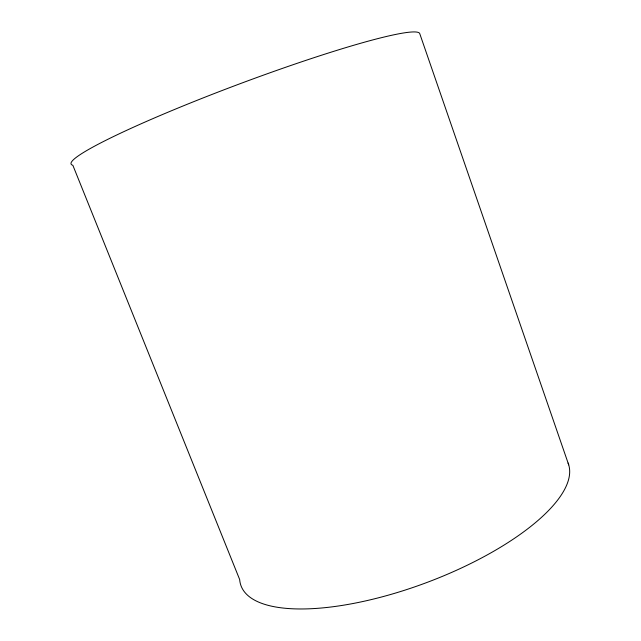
<?xml version="1.0" encoding="UTF-8"?>
<svg xmlns="http://www.w3.org/2000/svg" width="641" height="641" viewBox="0 0 641 641"><rect width="100%" height="100%" fill="white"/><g stroke="black" fill="none" stroke-linecap="round" stroke-linejoin="round"><path stroke-width="0.96" d="M568.719 464.869L419.687 33.452A186.122 16.017 -20.5 0 0 228.853 87.945A186.122 16.017 -20.5 0 0 72.85 165.282L239.678 579.56A174.664 61.969 -20.5 0 0 418.549 585.529A174.664 61.969 -20.5 0 0 568.086 463.05"/></g></svg>
